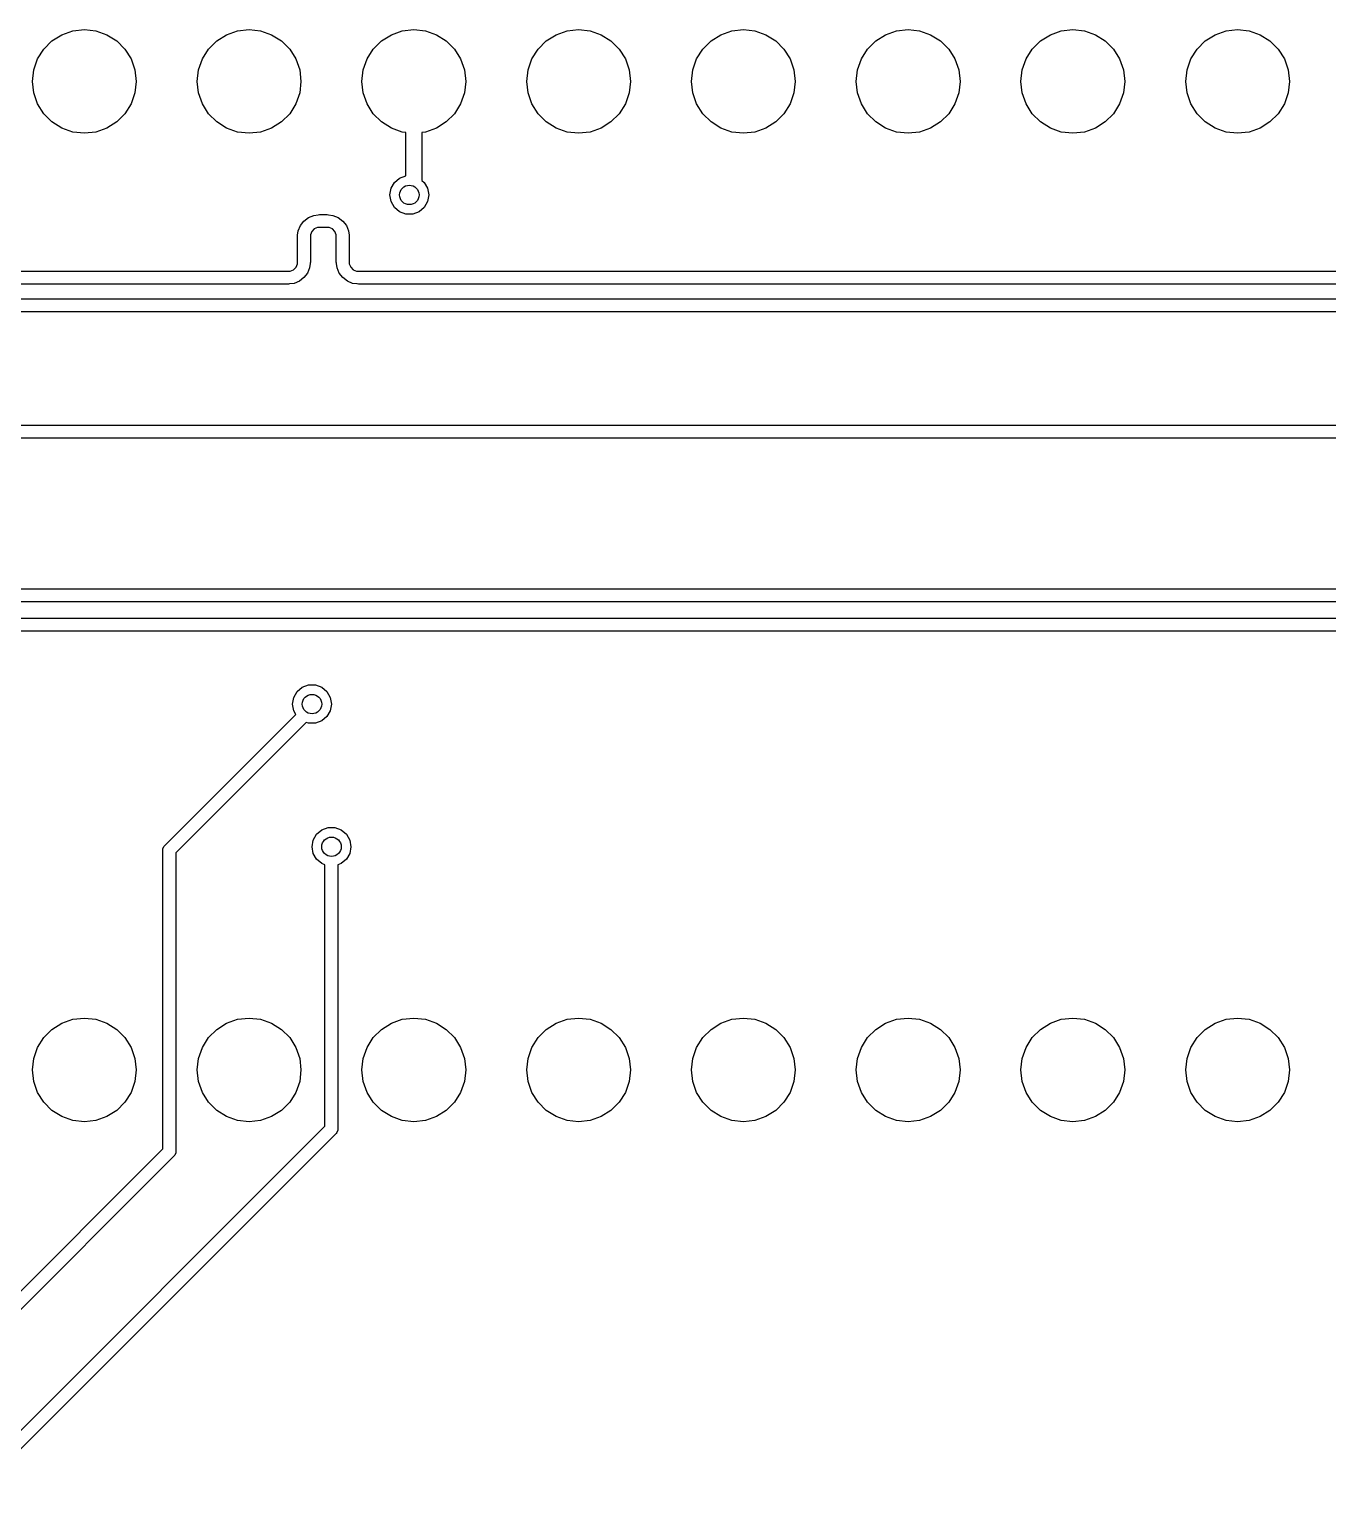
# Model space of a CAD drawing. Extents: x 0 to 530, y -238 to 0.
# Drawn here: x 308.7 to 328.71, y -168.73 to -145.96 of the extents above; entities that cross this region are included whole.
import ezdxf

# ---------------------------------------------------------------- set-up
doc = ezdxf.new("R2010")
doc.units = 0
doc.layers.add('BLACK', color=7, linetype='CONTINUOUS')

msp = doc.modelspace()

# ---------------------------------------------------------------- linework, layer by layer
at = {"layer": 'BLACK', "linetype": 'CONTINUOUS'}
for p, q in [((309.371983, -145.980058), (309.55, -145.96)), ((309.55, -145.96), (309.728017, -145.980058)), ((311.911983, -145.980058), (312.09, -145.96)), ((312.09, -145.96), (312.268017, -145.980058)), ((314.451983, -145.980058), (314.63, -145.96)), ((314.63, -145.96), (314.808017, -145.980058)), ((316.991983, -145.980058), (317.17, -145.96)), ((317.17, -145.96), (317.348017, -145.980058)), ((319.531983, -145.980058), (319.71, -145.96)), ((319.71, -145.96), (319.888017, -145.980058)), ((322.071983, -145.980058), (322.25, -145.96)), ((322.25, -145.96), (322.428017, -145.980058)), ((324.611983, -145.980058), (324.79, -145.96)), ((324.79, -145.96), (324.968017, -145.980058)), ((327.151983, -145.980058), (327.33, -145.96)), ((327.33, -145.96), (327.508017, -145.980058)), ((308.924535, -146.261208), (309.051208, -146.134535)), ((309.051208, -146.134535), (309.202893, -146.039225)), ((309.202893, -146.039225), (309.371983, -145.980058)), ((309.728017, -145.980058), (309.897107, -146.039225)), ((309.897107, -146.039225), (310.048792, -146.134535)), ((310.048792, -146.134535), (310.175465, -146.261208)), ((311.464535, -146.261208), (311.591208, -146.134535)), ((311.591208, -146.134535), (311.742893, -146.039225)), ((311.742893, -146.039225), (311.911983, -145.980058)), ((312.268017, -145.980058), (312.437107, -146.039225)), ((312.437107, -146.039225), (312.588792, -146.134535)), ((312.588792, -146.134535), (312.715465, -146.261208)), ((314.004535, -146.261208), (314.131208, -146.134535)), ((314.131208, -146.134535), (314.282893, -146.039225)), ((314.282893, -146.039225), (314.451983, -145.980058)), ((314.808017, -145.980058), (314.977107, -146.039225)), ((314.977107, -146.039225), (315.128792, -146.134535)), ((315.128792, -146.134535), (315.255465, -146.261208)), ((316.544535, -146.261208), (316.671208, -146.134535)), ((316.671208, -146.134535), (316.822893, -146.039225)), ((316.822893, -146.039225), (316.991983, -145.980058)), ((317.348017, -145.980058), (317.517107, -146.039225)), ((317.517107, -146.039225), (317.668792, -146.134535)), ((317.668792, -146.134535), (317.795465, -146.261208)), ((319.084535, -146.261208), (319.211208, -146.134535)), ((319.211208, -146.134535), (319.362893, -146.039225)), ((319.362893, -146.039225), (319.531983, -145.980058)), ((319.888017, -145.980058), (320.057107, -146.039225)), ((320.057107, -146.039225), (320.208792, -146.134535)), ((320.208792, -146.134535), (320.335465, -146.261208)), ((321.624535, -146.261208), (321.751208, -146.134535)), ((321.751208, -146.134535), (321.902893, -146.039225)), ((321.902893, -146.039225), (322.071983, -145.980058)), ((322.428017, -145.980058), (322.597107, -146.039225)), ((322.597107, -146.039225), (322.748792, -146.134535)), ((322.748792, -146.134535), (322.875465, -146.261208)), ((324.164535, -146.261208), (324.291208, -146.134535)), ((324.291208, -146.134535), (324.442893, -146.039225)), ((324.442893, -146.039225), (324.611983, -145.980058)), ((324.968017, -145.980058), (325.137107, -146.039225)), ((325.137107, -146.039225), (325.288792, -146.134535)), ((325.288792, -146.134535), (325.415465, -146.261208)), ((326.704535, -146.261208), (326.831208, -146.134535)), ((326.831208, -146.134535), (326.982893, -146.039225)), ((326.982893, -146.039225), (327.151983, -145.980058)), ((327.508017, -145.980058), (327.677107, -146.039225)), ((327.677107, -146.039225), (327.828792, -146.134535)), ((327.828792, -146.134535), (327.955465, -146.261208)), ((308.770058, -146.581983), (308.829225, -146.412893)), ((308.829225, -146.412893), (308.924535, -146.261208)), ((310.175465, -146.261208), (310.270775, -146.412893)), ((310.270775, -146.412893), (310.329942, -146.581983)), ((311.310058, -146.581983), (311.369225, -146.412893)), ((311.369225, -146.412893), (311.464535, -146.261208)), ((312.715465, -146.261208), (312.810775, -146.412893)), ((312.810775, -146.412893), (312.869942, -146.581983)), ((313.850058, -146.581983), (313.909225, -146.412893)), ((313.909225, -146.412893), (314.004535, -146.261208)), ((315.255465, -146.261208), (315.350775, -146.412893)), ((315.350775, -146.412893), (315.409942, -146.581983)), ((316.390058, -146.581983), (316.449225, -146.412893)), ((316.449225, -146.412893), (316.544535, -146.261208)), ((317.795465, -146.261208), (317.890775, -146.412893)), ((317.890775, -146.412893), (317.949942, -146.581983)), ((318.930058, -146.581983), (318.989225, -146.412893)), ((318.989225, -146.412893), (319.084535, -146.261208)), ((320.335465, -146.261208), (320.430775, -146.412893)), ((320.430775, -146.412893), (320.489942, -146.581983)), ((321.470058, -146.581983), (321.529225, -146.412893)), ((321.529225, -146.412893), (321.624535, -146.261208)), ((322.875465, -146.261208), (322.970775, -146.412893)), ((322.970775, -146.412893), (323.029942, -146.581983)), ((324.010058, -146.581983), (324.069225, -146.412893)), ((324.069225, -146.412893), (324.164535, -146.261208)), ((325.415465, -146.261208), (325.510775, -146.412893)), ((325.510775, -146.412893), (325.569942, -146.581983)), ((326.550058, -146.581983), (326.609225, -146.412893)), ((326.609225, -146.412893), (326.704535, -146.261208)), ((327.955465, -146.261208), (328.050775, -146.412893)), ((328.050775, -146.412893), (328.109942, -146.581983)), ((308.75, -146.76), (308.770058, -146.581983)), ((310.329942, -146.581983), (310.35, -146.76)), ((311.29, -146.76), (311.310058, -146.581983)), ((312.869942, -146.581983), (312.89, -146.76)), ((313.83, -146.76), (313.850058, -146.581983)), ((315.409942, -146.581983), (315.43, -146.76)), ((316.37, -146.76), (316.390058, -146.581983)), ((317.949942, -146.581983), (317.97, -146.76)), ((318.91, -146.76), (318.930058, -146.581983)), ((320.489942, -146.581983), (320.51, -146.76)), ((321.45, -146.76), (321.470058, -146.581983)), ((323.029942, -146.581983), (323.05, -146.76)), ((323.99, -146.76), (324.010058, -146.581983)), ((325.569942, -146.581983), (325.59, -146.76)), ((326.53, -146.76), (326.550058, -146.581983)), ((328.109942, -146.581983), (328.13, -146.76)), ((308.770058, -146.938017), (308.75, -146.76)), ((310.35, -146.76), (310.329942, -146.938017)), ((311.310058, -146.938017), (311.29, -146.76)), ((312.89, -146.76), (312.869942, -146.938017)), ((313.850058, -146.938017), (313.83, -146.76)), ((315.43, -146.76), (315.409942, -146.938017)), ((316.390058, -146.938017), (316.37, -146.76)), ((317.97, -146.76), (317.949942, -146.938017)), ((318.930058, -146.938017), (318.91, -146.76)), ((320.51, -146.76), (320.489942, -146.938017)), ((321.470058, -146.938017), (321.45, -146.76)), ((323.05, -146.76), (323.029942, -146.938017)), ((324.010058, -146.938017), (323.99, -146.76)), ((325.59, -146.76), (325.569942, -146.938017)), ((326.550058, -146.938017), (326.53, -146.76)), ((328.13, -146.76), (328.109942, -146.938017)), ((308.829225, -147.107107), (308.770058, -146.938017)), ((310.329942, -146.938017), (310.270775, -147.107107)), ((311.369225, -147.107107), (311.310058, -146.938017)), ((312.869942, -146.938017), (312.810775, -147.107107)), ((313.909225, -147.107107), (313.850058, -146.938017)), ((315.409942, -146.938017), (315.350775, -147.107107)), ((316.449225, -147.107107), (316.390058, -146.938017)), ((317.949942, -146.938017), (317.890775, -147.107107)), ((318.989225, -147.107107), (318.930058, -146.938017)), ((320.489942, -146.938017), (320.430775, -147.107107)), ((321.529225, -147.107107), (321.470058, -146.938017)), ((323.029942, -146.938017), (322.970775, -147.107107)), ((324.069225, -147.107107), (324.010058, -146.938017)), ((325.569942, -146.938017), (325.510775, -147.107107)), ((326.609225, -147.107107), (326.550058, -146.938017)), ((328.109942, -146.938017), (328.050775, -147.107107)), ((308.924535, -147.258792), (308.829225, -147.107107)), ((309.051208, -147.385465), (308.924535, -147.258792)), ((310.175465, -147.258792), (310.048792, -147.385465)), ((310.270775, -147.107107), (310.175465, -147.258792)), ((311.464535, -147.258792), (311.369225, -147.107107)), ((311.591208, -147.385465), (311.464535, -147.258792)), ((312.715465, -147.258792), (312.588792, -147.385465)), ((312.810775, -147.107107), (312.715465, -147.258792)), ((314.004535, -147.258792), (313.909225, -147.107107)), ((314.131208, -147.385465), (314.004535, -147.258792)), ((315.255465, -147.258792), (315.128792, -147.385465)), ((315.350775, -147.107107), (315.255465, -147.258792)), ((316.544535, -147.258792), (316.449225, -147.107107)), ((316.671208, -147.385465), (316.544535, -147.258792)), ((317.795465, -147.258792), (317.668792, -147.385465)), ((317.890775, -147.107107), (317.795465, -147.258792)), ((319.084535, -147.258792), (318.989225, -147.107107)), ((319.211208, -147.385465), (319.084535, -147.258792)), ((320.335465, -147.258792), (320.208792, -147.385465)), ((320.430775, -147.107107), (320.335465, -147.258792)), ((321.624535, -147.258792), (321.529225, -147.107107)), ((321.751208, -147.385465), (321.624535, -147.258792)), ((322.875465, -147.258792), (322.748792, -147.385465)), ((322.970775, -147.107107), (322.875465, -147.258792)), ((324.164535, -147.258792), (324.069225, -147.107107)), ((324.291208, -147.385465), (324.164535, -147.258792)), ((325.415465, -147.258792), (325.288792, -147.385465)), ((325.510775, -147.107107), (325.415465, -147.258792)), ((326.704535, -147.258792), (326.609225, -147.107107)), ((326.831208, -147.385465), (326.704535, -147.258792)), ((327.955465, -147.258792), (327.828792, -147.385465)), ((328.050775, -147.107107), (327.955465, -147.258792)), ((309.202893, -147.480775), (309.051208, -147.385465)), ((309.371983, -147.539942), (309.202893, -147.480775)), ((309.55, -147.56), (309.371983, -147.539942)), ((309.728017, -147.539942), (309.55, -147.56)), ((309.897107, -147.480775), (309.728017, -147.539942)), ((310.048792, -147.385465), (309.897107, -147.480775)), ((311.742893, -147.480775), (311.591208, -147.385465)), ((311.911983, -147.539942), (311.742893, -147.480775)), ((312.09, -147.56), (311.911983, -147.539942)), ((312.268017, -147.539942), (312.09, -147.56)), ((312.437107, -147.480775), (312.268017, -147.539942)), ((312.588792, -147.385465), (312.437107, -147.480775)), ((314.282893, -147.480775), (314.131208, -147.385465)), ((314.451983, -147.539942), (314.282893, -147.480775)), ((314.505, -147.545915), (314.451983, -147.539942)), ((314.505, -148.215615), (314.505, -147.545915)), ((314.808017, -147.539942), (314.755, -147.545915)), ((314.755, -147.545915), (314.755, -148.287952)), ((314.977107, -147.480775), (314.808017, -147.539942)), ((315.128792, -147.385465), (314.977107, -147.480775)), ((316.822893, -147.480775), (316.671208, -147.385465)), ((316.991983, -147.539942), (316.822893, -147.480775)), ((317.17, -147.56), (316.991983, -147.539942)), ((317.348017, -147.539942), (317.17, -147.56)), ((317.517107, -147.480775), (317.348017, -147.539942)), ((317.668792, -147.385465), (317.517107, -147.480775)), ((319.362893, -147.480775), (319.211208, -147.385465)), ((319.531983, -147.539942), (319.362893, -147.480775)), ((319.71, -147.56), (319.531983, -147.539942)), ((319.888017, -147.539942), (319.71, -147.56)), ((320.057107, -147.480775), (319.888017, -147.539942)), ((320.208792, -147.385465), (320.057107, -147.480775)), ((321.902893, -147.480775), (321.751208, -147.385465)), ((322.071983, -147.539942), (321.902893, -147.480775)), ((322.25, -147.56), (322.071983, -147.539942)), ((322.428017, -147.539942), (322.25, -147.56)), ((322.597107, -147.480775), (322.428017, -147.539942)), ((322.748792, -147.385465), (322.597107, -147.480775)), ((324.442893, -147.480775), (324.291208, -147.385465)), ((324.611983, -147.539942), (324.442893, -147.480775)), ((324.79, -147.56), (324.611983, -147.539942)), ((324.968017, -147.539942), (324.79, -147.56)), ((325.137107, -147.480775), (324.968017, -147.539942)), ((325.288792, -147.385465), (325.137107, -147.480775)), ((326.982893, -147.480775), (326.831208, -147.385465)), ((327.151983, -147.539942), (326.982893, -147.480775)), ((327.33, -147.56), (327.151983, -147.539942)), ((327.508017, -147.539942), (327.33, -147.56)), ((327.677107, -147.480775), (327.508017, -147.539942)), ((327.828792, -147.385465), (327.677107, -147.480775)), ((314.41, -148.250192), (314.505, -148.215615)), ((314.26, -148.51), (314.278092, -148.407394)), ((314.278092, -148.407394), (314.330187, -148.317164)), ((314.330187, -148.317164), (314.41, -148.250192)), ((314.755, -148.287952), (314.789813, -148.317164)), ((314.789813, -148.317164), (314.841908, -148.407394)), ((314.841908, -148.407394), (314.86, -148.51)), ((314.278092, -148.612606), (314.26, -148.51)), ((314.330187, -148.702836), (314.278092, -148.612606)), ((314.841908, -148.612606), (314.789813, -148.702836)), ((314.86, -148.51), (314.841908, -148.612606)), ((312.880148, -148.983633), (312.934181, -148.913206)), ((312.934181, -148.913206), (313.004603, -148.859166)), ((313.004603, -148.859166), (313.086612, -148.825197)), ((313.086612, -148.825197), (313.152902, -148.816472)), ((313.152902, -148.816472), (313.155105, -148.81556)), ((313.155105, -148.81556), (313.173883, -148.81371)), ((313.173883, -148.81371), (313.17462, -148.813614)), ((313.17462, -148.813614), (313.17462, -148.813639)), ((313.17462, -148.813639), (313.294614, -148.813639)), ((313.294614, -148.813639), (313.294618, -148.813639)), ((313.294618, -148.813639), (313.29462, -148.813639)), ((313.29462, -148.813639), (313.294637, -148.813641)), ((313.294637, -148.813641), (313.314123, -148.81556)), ((313.314123, -148.81556), (313.316417, -148.81651)), ((313.316417, -148.81651), (313.382613, -148.82523)), ((313.382613, -148.82523), (313.464608, -148.859201)), ((313.464608, -148.859201), (313.535015, -148.913238)), ((313.535015, -148.913238), (313.589037, -148.983657)), ((314.41, -148.769808), (314.330187, -148.702836)), ((314.507906, -148.805442), (314.41, -148.769808)), ((314.612094, -148.805442), (314.507906, -148.805442)), ((314.71, -148.769808), (314.612094, -148.805442)), ((314.789813, -148.702836), (314.71, -148.769808)), ((312.834614, -149.153639), (312.836535, -149.13413)), ((312.836535, -149.13413), (312.837482, -149.131842)), ((312.837482, -149.131842), (312.846188, -149.065646)), ((312.846188, -149.065646), (312.880148, -148.983633)), ((313.05592, -149.074314), (313.034611, -149.125774)), ((313.034611, -149.125774), (313.034614, -149.153623)), ((313.095302, -149.034928), (313.05592, -149.074314)), ((313.146759, -149.013614), (313.095302, -149.034928)), ((313.17436, -149.013614), (313.146759, -149.013614)), ((313.174608, -149.013638), (313.17436, -149.013614)), ((313.174609, -149.013638), (313.174608, -149.013639)), ((313.174608, -149.013639), (313.174608, -149.013638)), ((313.174614, -149.013639), (313.174609, -149.013638)), ((313.294608, -149.013639), (313.174614, -149.013639)), ((313.32245, -149.013641), (313.294608, -149.013639)), ((313.373893, -149.034955), (313.32245, -149.013641)), ((313.413263, -149.074333), (313.373893, -149.034955)), ((313.434565, -149.125781), (313.413263, -149.074333)), ((313.434561, -149.153623), (313.434565, -149.125781)), ((313.589037, -148.983657), (313.62299, -149.065659)), ((313.62299, -149.065659), (313.631668, -149.131656)), ((313.631668, -149.131656), (313.632693, -149.13413)), ((313.632693, -149.13413), (313.634614, -149.153639)), ((312.834614, -149.545), (312.834614, -149.153639)), ((313.034614, -149.153623), (313.034612, -149.153627)), ((313.034612, -149.153627), (313.034614, -149.153639)), ((313.034614, -149.153639), (313.034614, -149.545)), ((313.434614, -149.153623), (313.434561, -149.153623)), ((313.434615, -149.153627), (313.434614, -149.153623)), ((313.434614, -149.153639), (313.434615, -149.153627)), ((313.434614, -149.545), (313.434614, -149.153639)), ((313.634614, -149.153639), (313.634614, -149.545)), ((312.8133, -149.624309), (312.834614, -149.572849)), ((312.834614, -149.572849), (312.834614, -149.545)), ((313.031744, -149.566799), (313.023029, -149.632999)), ((313.032693, -149.564509), (313.031744, -149.566799)), ((313.034614, -149.545), (313.032693, -149.564509)), ((313.434655, -149.545421), (313.4346, -149.545)), ((313.4346, -149.545), (313.434614, -149.545)), ((313.436535, -149.564509), (313.434655, -149.545421)), ((313.437463, -149.56675), (313.436535, -149.564509)), ((313.446186, -149.633002), (313.437463, -149.56675)), ((313.634614, -149.545), (313.6346, -149.545142)), ((313.6346, -149.545142), (313.6346, -149.572849)), ((313.6346, -149.572849), (313.655915, -149.624306)), ((307.234848, -149.685), (312.694614, -149.685)), ((312.694614, -149.685), (312.694756, -149.685013)), ((312.694756, -149.685013), (312.722458, -149.685013)), ((312.722458, -149.685013), (312.773916, -149.663695)), ((312.773916, -149.663695), (312.8133, -149.624309)), ((312.935033, -149.785419), (312.864618, -149.839454)), ((312.989064, -149.715001), (312.935033, -149.785419)), ((313.023029, -149.632999), (312.989064, -149.715001)), ((313.480155, -149.715006), (313.446186, -149.633002)), ((313.534191, -149.785423), (313.480155, -149.715006)), ((313.604611, -149.839455), (313.534191, -149.785423)), ((313.655915, -149.624306), (313.695301, -149.663689)), ((313.695301, -149.663689), (313.746759, -149.685002)), ((313.746759, -149.685002), (313.774608, -149.685)), ((313.774608, -149.685), (313.774609, -149.685)), ((313.774609, -149.685), (313.774614, -149.685)), ((313.774614, -149.685), (313.894614, -149.685)), ((313.894614, -149.685), (315.084251, -149.685)), ((315.084251, -149.685), (351.883578, -149.685)), ((312.694614, -149.885), (307.234848, -149.885)), ((312.694618, -149.884999), (312.694614, -149.885)), ((312.69462, -149.885), (312.694618, -149.884999)), ((312.695058, -149.884956), (312.69462, -149.885014)), ((312.69462, -149.885014), (312.69462, -149.885)), ((312.714123, -149.883079), (312.695058, -149.884956)), ((312.716366, -149.882149), (312.714123, -149.883079)), ((312.782618, -149.873424), (312.716366, -149.882149)), ((312.864618, -149.839454), (312.782618, -149.873424)), ((313.686617, -149.873419), (313.604611, -149.839455)), ((313.752815, -149.88213), (313.686617, -149.873419)), ((313.755105, -149.883079), (313.752815, -149.88213)), ((313.774614, -149.885), (313.755105, -149.883079)), ((313.77462, -149.885), (313.774614, -149.885)), ((313.894614, -149.885), (313.77462, -149.885)), ((315.084251, -149.885), (313.894614, -149.885)), ((351.925, -149.885), (315.084251, -149.885)), ((307.234848, -150.11), (309.76, -150.11)), ((309.76, -150.11), (312.314804, -150.11)), ((312.314804, -150.11), (352.094975, -150.11)), ((309.76, -150.31), (307.234848, -150.31)), ((312.314804, -150.31), (309.76, -150.31)), ((352.136397, -150.31), (312.314804, -150.31)), ((295.551421, -152.06), (354.527632, -152.06)), ((354.527632, -152.26), (295.51, -152.26)), ((305.567824, -154.585), (309.470229, -154.585)), ((309.470229, -154.585), (357.425378, -154.585)), ((309.470229, -154.785), (305.567824, -154.785)), ((357.4668, -154.785), (309.470229, -154.785)), ((296.558022, -155.035), (357.611778, -155.035)), ((357.6532, -155.235), (296.5166, -155.235)), ((312.778092, -156.257394), (312.830187, -156.167164)), ((312.830187, -156.167164), (312.91, -156.100192)), ((312.91, -156.100192), (313.007906, -156.064558)), ((313.007906, -156.064558), (313.112094, -156.064558)), ((313.112094, -156.064558), (313.21, -156.100192)), ((313.21, -156.100192), (313.289813, -156.167164)), ((313.289813, -156.167164), (313.341908, -156.257394)), ((312.76, -156.36), (312.778092, -156.257394)), ((312.778092, -156.462606), (312.76, -156.36)), ((313.341908, -156.257394), (313.36, -156.36)), ((313.36, -156.36), (313.341908, -156.462606)), ((310.789289, -158.539289), (312.810258, -156.518319)), ((312.969836, -156.641585), (310.96, -158.651422)), ((312.810258, -156.518319), (312.778092, -156.462606)), ((313.007906, -156.655442), (312.969836, -156.641585)), ((313.112094, -156.655442), (313.007906, -156.655442)), ((313.21, -156.619808), (313.112094, -156.655442)), ((313.289813, -156.552836), (313.21, -156.619808)), ((313.341908, -156.462606), (313.289813, -156.552836)), ((313.06, -158.56), (313.078092, -158.457394)), ((313.078092, -158.457394), (313.130187, -158.367164)), ((313.130187, -158.367164), (313.21, -158.300192)), ((313.21, -158.300192), (313.307906, -158.264558)), ((313.307906, -158.264558), (313.412094, -158.264558)), ((313.412094, -158.264558), (313.51, -158.300192)), ((313.51, -158.300192), (313.589813, -158.367164)), ((313.589813, -158.367164), (313.641908, -158.457394)), ((313.641908, -158.457394), (313.66, -158.56)), ((310.76, -158.61), (310.761921, -158.590491)), ((310.76, -163.218578), (310.76, -158.61)), ((310.761921, -158.590491), (310.776853, -158.554443)), ((310.776853, -158.554443), (310.789289, -158.539289)), ((310.96, -158.651422), (310.96, -163.26)), ((313.078092, -158.662606), (313.06, -158.56)), ((313.130187, -158.752836), (313.078092, -158.662606)), ((313.641908, -158.662606), (313.589813, -158.752836)), ((313.66, -158.56), (313.641908, -158.662606)), ((313.21, -158.819808), (313.130187, -158.752836)), ((313.26, -158.838006), (313.21, -158.819808)), ((313.26, -162.868578), (313.26, -158.838006)), ((313.51, -158.819808), (313.46, -158.838006)), ((313.46, -158.838006), (313.46, -162.91)), ((313.589813, -158.752836), (313.51, -158.819808)), ((309.371983, -161.220058), (309.55, -161.2)), ((309.55, -161.2), (309.728017, -161.220058)), ((311.911983, -161.220058), (312.09, -161.2)), ((312.09, -161.2), (312.268017, -161.220058)), ((314.451983, -161.220058), (314.63, -161.2)), ((314.63, -161.2), (314.808017, -161.220058)), ((316.991983, -161.220058), (317.17, -161.2)), ((317.17, -161.2), (317.348017, -161.220058)), ((319.531983, -161.220058), (319.71, -161.2)), ((319.71, -161.2), (319.888017, -161.220058)), ((322.071983, -161.220058), (322.25, -161.2)), ((322.25, -161.2), (322.428017, -161.220058)), ((324.611983, -161.220058), (324.79, -161.2)), ((324.79, -161.2), (324.968017, -161.220058)), ((327.151983, -161.220058), (327.33, -161.2)), ((327.33, -161.2), (327.508017, -161.220058)), ((308.924535, -161.501208), (309.051208, -161.374535)), ((309.051208, -161.374535), (309.202893, -161.279225)), ((309.202893, -161.279225), (309.371983, -161.220058)), ((309.728017, -161.220058), (309.897107, -161.279225)), ((309.897107, -161.279225), (310.048792, -161.374535)), ((310.048792, -161.374535), (310.175465, -161.501208)), ((311.464535, -161.501208), (311.591208, -161.374535)), ((311.591208, -161.374535), (311.742893, -161.279225)), ((311.742893, -161.279225), (311.911983, -161.220058)), ((312.268017, -161.220058), (312.437107, -161.279225)), ((312.437107, -161.279225), (312.588792, -161.374535)), ((312.588792, -161.374535), (312.715465, -161.501208)), ((314.004535, -161.501208), (314.131208, -161.374535)), ((314.131208, -161.374535), (314.282893, -161.279225)), ((314.282893, -161.279225), (314.451983, -161.220058)), ((314.808017, -161.220058), (314.977107, -161.279225)), ((314.977107, -161.279225), (315.128792, -161.374535)), ((315.128792, -161.374535), (315.255465, -161.501208)), ((316.544535, -161.501208), (316.671208, -161.374535)), ((316.671208, -161.374535), (316.822893, -161.279225)), ((316.822893, -161.279225), (316.991983, -161.220058)), ((317.348017, -161.220058), (317.517107, -161.279225)), ((317.517107, -161.279225), (317.668792, -161.374535)), ((317.668792, -161.374535), (317.795465, -161.501208)), ((319.084535, -161.501208), (319.211208, -161.374535)), ((319.211208, -161.374535), (319.362893, -161.279225)), ((319.362893, -161.279225), (319.531983, -161.220058)), ((319.888017, -161.220058), (320.057107, -161.279225)), ((320.057107, -161.279225), (320.208792, -161.374535)), ((320.208792, -161.374535), (320.335465, -161.501208)), ((321.624535, -161.501208), (321.751208, -161.374535)), ((321.751208, -161.374535), (321.902893, -161.279225)), ((321.902893, -161.279225), (322.071983, -161.220058)), ((322.428017, -161.220058), (322.597107, -161.279225)), ((322.597107, -161.279225), (322.748792, -161.374535)), ((322.748792, -161.374535), (322.875465, -161.501208)), ((324.164535, -161.501208), (324.291208, -161.374535)), ((324.291208, -161.374535), (324.442893, -161.279225)), ((324.442893, -161.279225), (324.611983, -161.220058)), ((324.968017, -161.220058), (325.137107, -161.279225)), ((325.137107, -161.279225), (325.288792, -161.374535)), ((325.288792, -161.374535), (325.415465, -161.501208)), ((326.704535, -161.501208), (326.831208, -161.374535)), ((326.831208, -161.374535), (326.982893, -161.279225)), ((326.982893, -161.279225), (327.151983, -161.220058)), ((327.508017, -161.220058), (327.677107, -161.279225)), ((327.677107, -161.279225), (327.828792, -161.374535)), ((327.828792, -161.374535), (327.955465, -161.501208)), ((308.770058, -161.821983), (308.829225, -161.652893)), ((308.829225, -161.652893), (308.924535, -161.501208)), ((310.175465, -161.501208), (310.270775, -161.652893)), ((310.270775, -161.652893), (310.329942, -161.821983)), ((311.310058, -161.821983), (311.369225, -161.652893)), ((311.369225, -161.652893), (311.464535, -161.501208)), ((312.715465, -161.501208), (312.810775, -161.652893)), ((312.810775, -161.652893), (312.869942, -161.821983)), ((313.850058, -161.821983), (313.909225, -161.652893)), ((313.909225, -161.652893), (314.004535, -161.501208)), ((315.255465, -161.501208), (315.350775, -161.652893)), ((315.350775, -161.652893), (315.409942, -161.821983)), ((316.390058, -161.821983), (316.449225, -161.652893)), ((316.449225, -161.652893), (316.544535, -161.501208)), ((317.795465, -161.501208), (317.890775, -161.652893)), ((317.890775, -161.652893), (317.949942, -161.821983)), ((318.930058, -161.821983), (318.989225, -161.652893)), ((318.989225, -161.652893), (319.084535, -161.501208)), ((320.335465, -161.501208), (320.430775, -161.652893)), ((320.430775, -161.652893), (320.489942, -161.821983)), ((321.470058, -161.821983), (321.529225, -161.652893)), ((321.529225, -161.652893), (321.624535, -161.501208)), ((322.875465, -161.501208), (322.970775, -161.652893)), ((322.970775, -161.652893), (323.029942, -161.821983)), ((324.010058, -161.821983), (324.069225, -161.652893)), ((324.069225, -161.652893), (324.164535, -161.501208)), ((325.415465, -161.501208), (325.510775, -161.652893)), ((325.510775, -161.652893), (325.569942, -161.821983)), ((326.550058, -161.821983), (326.609225, -161.652893)), ((326.609225, -161.652893), (326.704535, -161.501208)), ((327.955465, -161.501208), (328.050775, -161.652893)), ((328.050775, -161.652893), (328.109942, -161.821983)), ((308.75, -162), (308.770058, -161.821983)), ((310.329942, -161.821983), (310.35, -162)), ((311.29, -162), (311.310058, -161.821983)), ((312.869942, -161.821983), (312.89, -162)), ((313.83, -162), (313.850058, -161.821983)), ((315.409942, -161.821983), (315.43, -162)), ((316.37, -162), (316.390058, -161.821983)), ((317.949942, -161.821983), (317.97, -162)), ((318.91, -162), (318.930058, -161.821983)), ((320.489942, -161.821983), (320.51, -162)), ((321.45, -162), (321.470058, -161.821983)), ((323.029942, -161.821983), (323.05, -162)), ((323.99, -162), (324.010058, -161.821983)), ((325.569942, -161.821983), (325.59, -162)), ((326.53, -162), (326.550058, -161.821983)), ((328.109942, -161.821983), (328.13, -162)), ((308.770058, -162.178017), (308.75, -162)), ((310.35, -162), (310.329942, -162.178017)), ((311.310058, -162.178017), (311.29, -162)), ((312.89, -162), (312.869942, -162.178017)), ((313.850058, -162.178017), (313.83, -162)), ((315.43, -162), (315.409942, -162.178017)), ((316.390058, -162.178017), (316.37, -162)), ((317.97, -162), (317.949942, -162.178017)), ((318.930058, -162.178017), (318.91, -162)), ((320.51, -162), (320.489942, -162.178017)), ((321.470058, -162.178017), (321.45, -162)), ((323.05, -162), (323.029942, -162.178017)), ((324.010058, -162.178017), (323.99, -162)), ((325.59, -162), (325.569942, -162.178017)), ((326.550058, -162.178017), (326.53, -162)), ((328.13, -162), (328.109942, -162.178017)), ((308.829225, -162.347107), (308.770058, -162.178017)), ((308.924535, -162.498792), (308.829225, -162.347107)), ((310.270775, -162.347107), (310.175465, -162.498792)), ((310.329942, -162.178017), (310.270775, -162.347107)), ((311.369225, -162.347107), (311.310058, -162.178017)), ((311.464535, -162.498792), (311.369225, -162.347107)), ((312.810775, -162.347107), (312.715465, -162.498792)), ((312.869942, -162.178017), (312.810775, -162.347107)), ((313.909225, -162.347107), (313.850058, -162.178017)), ((314.004535, -162.498792), (313.909225, -162.347107)), ((315.350775, -162.347107), (315.255465, -162.498792)), ((315.409942, -162.178017), (315.350775, -162.347107)), ((316.449225, -162.347107), (316.390058, -162.178017)), ((316.544535, -162.498792), (316.449225, -162.347107)), ((317.890775, -162.347107), (317.795465, -162.498792)), ((317.949942, -162.178017), (317.890775, -162.347107)), ((318.989225, -162.347107), (318.930058, -162.178017)), ((319.084535, -162.498792), (318.989225, -162.347107)), ((320.430775, -162.347107), (320.335465, -162.498792)), ((320.489942, -162.178017), (320.430775, -162.347107)), ((321.529225, -162.347107), (321.470058, -162.178017)), ((321.624535, -162.498792), (321.529225, -162.347107)), ((322.970775, -162.347107), (322.875465, -162.498792)), ((323.029942, -162.178017), (322.970775, -162.347107)), ((324.069225, -162.347107), (324.010058, -162.178017)), ((324.164535, -162.498792), (324.069225, -162.347107)), ((325.510775, -162.347107), (325.415465, -162.498792)), ((325.569942, -162.178017), (325.510775, -162.347107)), ((326.609225, -162.347107), (326.550058, -162.178017)), ((326.704535, -162.498792), (326.609225, -162.347107)), ((328.050775, -162.347107), (327.955465, -162.498792)), ((328.109942, -162.178017), (328.050775, -162.347107)), ((309.051208, -162.625465), (308.924535, -162.498792)), ((310.175465, -162.498792), (310.048792, -162.625465)), ((311.591208, -162.625465), (311.464535, -162.498792)), ((312.715465, -162.498792), (312.588792, -162.625465)), ((314.131208, -162.625465), (314.004535, -162.498792)), ((315.255465, -162.498792), (315.128792, -162.625465)), ((316.671208, -162.625465), (316.544535, -162.498792)), ((317.795465, -162.498792), (317.668792, -162.625465)), ((319.211208, -162.625465), (319.084535, -162.498792)), ((320.335465, -162.498792), (320.208792, -162.625465)), ((321.751208, -162.625465), (321.624535, -162.498792)), ((322.875465, -162.498792), (322.748792, -162.625465)), ((324.291208, -162.625465), (324.164535, -162.498792)), ((325.415465, -162.498792), (325.288792, -162.625465)), ((326.831208, -162.625465), (326.704535, -162.498792)), ((327.955465, -162.498792), (327.828792, -162.625465)), ((309.202893, -162.720775), (309.051208, -162.625465)), ((309.371983, -162.779942), (309.202893, -162.720775)), ((309.55, -162.8), (309.371983, -162.779942)), ((309.728017, -162.779942), (309.55, -162.8)), ((309.897107, -162.720775), (309.728017, -162.779942)), ((310.048792, -162.625465), (309.897107, -162.720775)), ((311.742893, -162.720775), (311.591208, -162.625465)), ((311.911983, -162.779942), (311.742893, -162.720775)), ((312.09, -162.8), (311.911983, -162.779942)), ((312.268017, -162.779942), (312.09, -162.8)), ((312.437107, -162.720775), (312.268017, -162.779942)), ((312.588792, -162.625465), (312.437107, -162.720775)), ((314.282893, -162.720775), (314.131208, -162.625465)), ((314.451983, -162.779942), (314.282893, -162.720775)), ((314.63, -162.8), (314.451983, -162.779942)), ((314.808017, -162.779942), (314.63, -162.8)), ((314.977107, -162.720775), (314.808017, -162.779942)), ((315.128792, -162.625465), (314.977107, -162.720775)), ((316.822893, -162.720775), (316.671208, -162.625465)), ((316.991983, -162.779942), (316.822893, -162.720775)), ((317.17, -162.8), (316.991983, -162.779942)), ((317.348017, -162.779942), (317.17, -162.8)), ((317.517107, -162.720775), (317.348017, -162.779942)), ((317.668792, -162.625465), (317.517107, -162.720775)), ((319.362893, -162.720775), (319.211208, -162.625465)), ((319.531983, -162.779942), (319.362893, -162.720775)), ((319.71, -162.8), (319.531983, -162.779942)), ((319.888017, -162.779942), (319.71, -162.8)), ((320.057107, -162.720775), (319.888017, -162.779942)), ((320.208792, -162.625465), (320.057107, -162.720775)), ((321.902893, -162.720775), (321.751208, -162.625465)), ((322.071983, -162.779942), (321.902893, -162.720775)), ((322.25, -162.8), (322.071983, -162.779942)), ((322.428017, -162.779942), (322.25, -162.8)), ((322.597107, -162.720775), (322.428017, -162.779942)), ((322.748792, -162.625465), (322.597107, -162.720775)), ((324.442893, -162.720775), (324.291208, -162.625465)), ((324.611983, -162.779942), (324.442893, -162.720775)), ((324.79, -162.8), (324.611983, -162.779942)), ((324.968017, -162.779942), (324.79, -162.8)), ((325.137107, -162.720775), (324.968017, -162.779942)), ((325.288792, -162.625465), (325.137107, -162.720775)), ((326.982893, -162.720775), (326.831208, -162.625465)), ((327.151983, -162.779942), (326.982893, -162.720775)), ((327.33, -162.8), (327.151983, -162.779942)), ((327.508017, -162.779942), (327.33, -162.8)), ((327.677107, -162.720775), (327.508017, -162.779942)), ((327.828792, -162.625465), (327.677107, -162.720775)), ((307.568578, -168.56), (313.26, -162.868578)), ((313.430711, -162.980711), (307.680711, -168.730711)), ((313.443147, -162.965557), (313.430711, -162.980711)), ((313.458079, -162.929509), (313.443147, -162.965557)), ((313.46, -162.91), (313.458079, -162.929509)), ((306.118578, -167.86), (310.76, -163.218578)), ((310.96, -163.26), (310.958079, -163.279509)), ((310.930711, -163.33071), (306.230711, -168.030711)), ((310.943147, -163.315557), (310.930711, -163.33071)), ((310.958079, -163.279509), (310.943147, -163.315557))]:
    msp.add_line(p, q, dxfattribs=at)
at = {"layer": 'BLACK'}
for centre in [(314.56, -148.51), (313.06, -156.36), (313.36, -158.56)]:
    msp.add_circle(centre, 0.15, dxfattribs=at)

doc.saveas('drawing.dxf')
